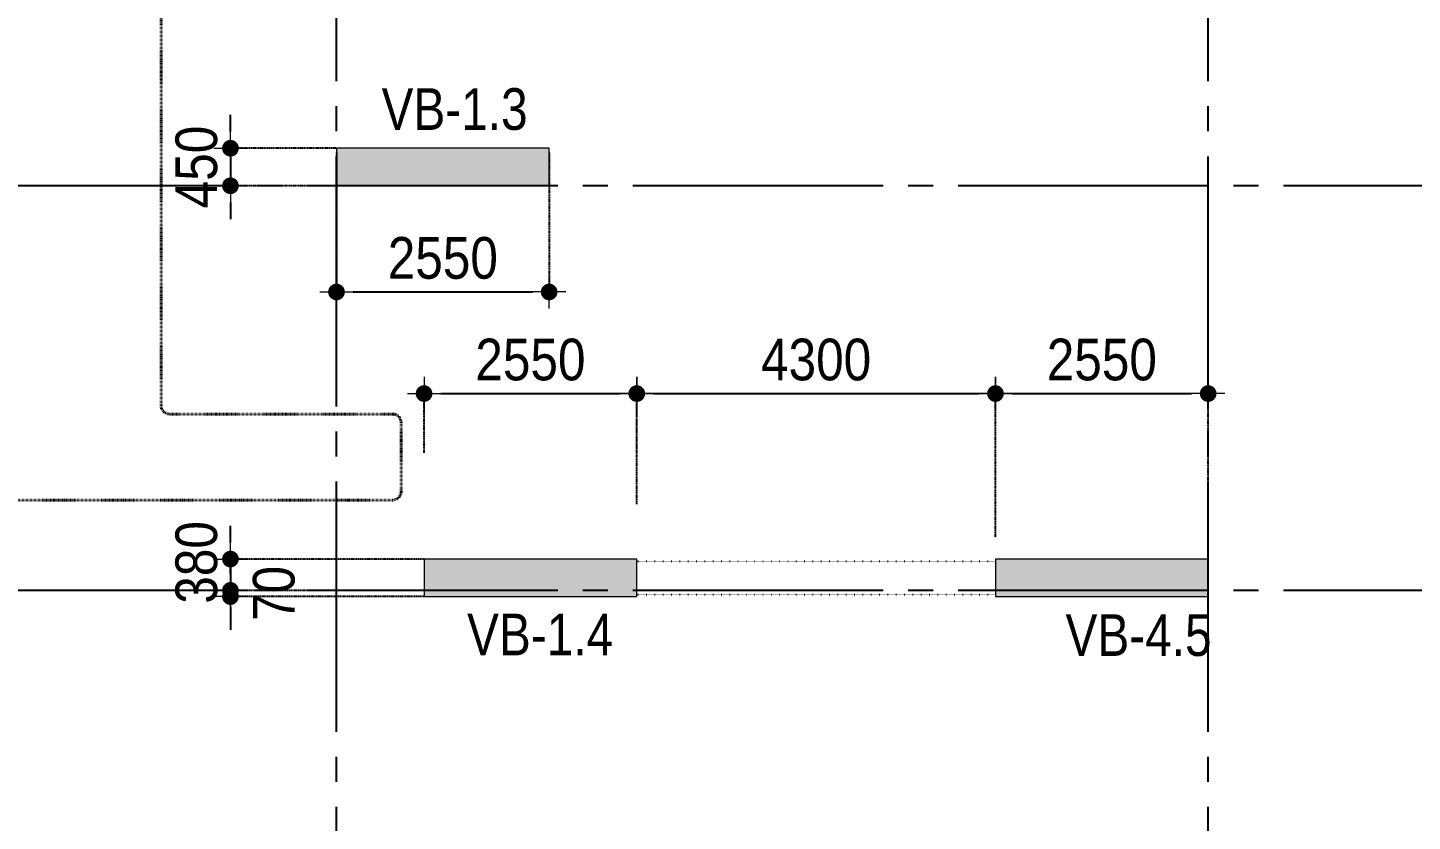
# Model space of a CAD drawing. Header units: millimetres. Extents: x -3973692 to -2843767, y 592734 to 838475.
# Drawn here: x -3875347 to -3858748, y 748262 to 757776 of the extents above; entities that cross this region are included whole.
import ezdxf
from ezdxf.enums import TextEntityAlignment as Align

# ---------------------------------------------------------------- set-up
doc = ezdxf.new("R2010")
doc.units = ezdxf.units.MM
doc.header["$MEASUREMENT"] = 0
doc.header["$PDMODE"] = 3
doc.header["$PDSIZE"] = -20
for name, pattern in [('CHG_XX_Luoi truc$0$MB_Luoi truc$0$Center101', [13, 10, -1, 1, -1]), ('DIVIDE2', [15.875, 6.35, -3.175, 0, -3.175, 0, -3.175]), ('DOT2', [0.125, 0, -0.125]), ('HIDDEN5', [2.8375, 1.25, -1.5875])]:
    doc.linetypes.add(name, pattern=pattern)
doc.layers.get('0').update_dxf_attribs({"lineweight": 9})
doc.layers.get('Defpoints').update_dxf_attribs({"color": 10, "lineweight": 0})
for name, color, linetype, lineweight in [("'S_General_Dim_1", 1, 'Continuous', 18), ("'S_General_Divide_3 Intermediate", 3, 'DIVIDE2', 40), ('CHG_XX_Cot_Ham 2$0$NS-Pier-H2', 150, 'Continuous', 13), ('CHG_XX_Cot_Ham 2$0$NS-Pier-H2 @ 1', 150, 'Continuous', 13), ('CHG_XX_Cot_Ham 2$0$NS-Pier-H2 @ 150 VP1', 150, 'Continuous', 13), ('CHG_XX_Cot_Ham 2$0$NS-Pier-H2 @ 150 VP2', 150, 'Continuous', 13), ('CHG_XX_Cot_Ham 2$0$NS-Pier-H2 @ 150 VP3', 150, 'Continuous', 13), ('CHG_XX_Cot_Ham 2$0$NS-Pier-H2 @ 150 VP4', 150, 'Continuous', 13), ('CHG_XX_Cot_Ham 2$0$NS-Pier-H2 @ 150 VP5', 150, 'Continuous', 13), ('CHG_XX_Cot_Ham 2$0$NS-Pier-H2 @ 150 VP6', 150, 'Continuous', 13), ('CHG_XX_Cot_Ham 2$0$NS-Pier-H2 @ 150 VP7', 150, 'Continuous', 13), ('CHG_XX_Cot_Ham 2$0$NS-Pier-H2 @ 150 VP8', 150, 'Continuous', 13), ('CHG_XX_Cot_Ham 2$0$NS-Pier-H2 @ 150 VP9', 150, 'Continuous', 13), ('CHG_XX_Cot_Ham 2$0$NS-Pier-H2 @ 150 VPModel', 150, 'Continuous', 13), ('TEXT', 7, 'Continuous', 15)]:
    doc.layers.add(name, color=color, linetype=linetype, lineweight=lineweight)
for name, color, linetype in [('CHG_XX_Luoi truc$0$Grid', 34, 'Continuous'), ('CHG_XX_Luoi truc$0$Grid Line', 251, 'CHG_XX_Luoi truc$0$MB_Luoi truc$0$Center101'), ('dim', 1, 'Continuous')]:
    doc.layers.add(name, color=color, linetype=linetype)
doc.styles.add('arial', font='arial.ttf', dxfattribs={"width": 0.85})
doc.styles.add('CHG_XX_Luoi truc$0$MB_Luoi truc$0$Grid A-F$0$VNI-HelveCB', font='')
doc.styles.add('TTP-HelCon', font='')
doc.styles.get('CHG_XX_Luoi truc$0$MB_Luoi truc$0$Grid A-F$0$VNI-HelveCB').set_extended_font_data('VNI-Helve-Condense', bold=True)
doc.styles.get('TTP-HelCon').set_extended_font_data('VNI-Helve-Condense')
doc.dimstyles.new('200', dxfattribs={"dimscale": 200, "dimtxt": 2.5, "dimasz": 1, "dimexe": 0, "dimexo": 0, "dimgap": 0.75, "dimtad": 1, "dimdec": 0, "dimrnd": 10, "dimzin": 9, "dimdsep": 46, "dimtxsty": 'arial', "dimblk1": 'DIMDOT', "dimblk2": 'DIMDOT', "dimsah": 1, "dimcen": 2, "dimdle": 3, "dimclre": 8, "dimclrt": 2, "dimadec": 0, "dimazin": 0, "dimtfac": 1, "dimtdec": 0, "dimtix": 1, "dimtmove": 2, "dimatfit": 3, "dimldrblk": 'DIMPIJL', "dimfxl": 1, "dimtvp": 1.8, "dimtolj": 1, "dimtzin": 0, "dimarcsym": 0})

# ---------------------------------------------------------------- blocks, each defined once
blk = doc.blocks.new('*U3253')
at = {"layer": 'CHG_XX_Cot_Ham 2$0$NS-Pier-H2 @ 1'}
h = blk.add_hatch(color=256, dxfattribs=at)
h.dxf.hatch_style = 1
h.paths.add_polyline_path([(450, 0), (0, 0), (0, -2550), (450, -2550)])
at = {"layer": 'CHG_XX_Cot_Ham 2$0$NS-Pier-H2 @ 150 VP1'}
h = blk.add_hatch(color=256, dxfattribs=at)
h.dxf.hatch_style = 1
h.paths.add_polyline_path([(450, 0), (0, 0), (0, -2550), (450, -2550)])
at = {"layer": 'CHG_XX_Cot_Ham 2$0$NS-Pier-H2 @ 150 VP2'}
h = blk.add_hatch(color=256, dxfattribs=at)
h.dxf.hatch_style = 1
h.paths.add_polyline_path([(450, 0), (0, 0), (0, -2550), (450, -2550)])
at = {"layer": 'CHG_XX_Cot_Ham 2$0$NS-Pier-H2 @ 150 VP3'}
h = blk.add_hatch(color=256, dxfattribs=at)
h.dxf.hatch_style = 1
h.paths.add_polyline_path([(450, 0), (0, 0), (0, -2550), (450, -2550)])
at = {"layer": 'CHG_XX_Cot_Ham 2$0$NS-Pier-H2 @ 150 VP4'}
h = blk.add_hatch(color=256, dxfattribs=at)
h.dxf.hatch_style = 1
h.paths.add_polyline_path([(450, 0), (0, 0), (0, -2550), (450, -2550)])
at = {"layer": 'CHG_XX_Cot_Ham 2$0$NS-Pier-H2 @ 150 VP5'}
h = blk.add_hatch(color=256, dxfattribs=at)
h.dxf.hatch_style = 1
h.paths.add_polyline_path([(450, 0), (0, 0), (0, -2550), (450, -2550)])
at = {"layer": 'CHG_XX_Cot_Ham 2$0$NS-Pier-H2 @ 150 VP6'}
h = blk.add_hatch(color=256, dxfattribs=at)
h.dxf.hatch_style = 1
h.paths.add_polyline_path([(450, 0), (0, 0), (0, -2550), (450, -2550)])
at = {"layer": 'CHG_XX_Cot_Ham 2$0$NS-Pier-H2 @ 150 VP7'}
h = blk.add_hatch(color=256, dxfattribs=at)
h.dxf.hatch_style = 1
h.paths.add_polyline_path([(450, 0), (0, 0), (0, -2550), (450, -2550)])
at = {"layer": 'CHG_XX_Cot_Ham 2$0$NS-Pier-H2 @ 150 VP8'}
h = blk.add_hatch(color=256, dxfattribs=at)
h.dxf.hatch_style = 1
h.paths.add_polyline_path([(450, 0), (0, 0), (0, -2550), (450, -2550)])
at = {"layer": 'CHG_XX_Cot_Ham 2$0$NS-Pier-H2 @ 150 VP9'}
h = blk.add_hatch(color=256, dxfattribs=at)
h.dxf.hatch_style = 1
h.paths.add_polyline_path([(450, 0), (0, 0), (0, -2550), (450, -2550)])
at = {"layer": 'CHG_XX_Cot_Ham 2$0$NS-Pier-H2 @ 150 VPModel'}
h = blk.add_hatch(color=256, dxfattribs=at)
h.dxf.hatch_style = 1
h.paths.add_polyline_path([(450, 0), (0, 0), (0, -2550), (450, -2550)])
blk = doc.blocks.new('CHG_XX_Cot_Ham 2$0$Block A_C450x2250')
at = {"layer": 'CHG_XX_Cot_Ham 2$0$NS-Pier-H2'}
blk.add_lwpolyline([(450, -2550), (0, -2550), (0, 0), (450, 0)], close=True, dxfattribs=at)
blk.add_blockref('*U3253', (0, 0), dxfattribs=at)
blk = doc.blocks.new('*U2841')
at = {"layer": 'CHG_XX_Luoi truc$0$Grid Line'}
blk.add_line((0, 0), (0, 608), dxfattribs=at)
at = {"layer": 'CHG_XX_Luoi truc$0$Grid', "lineweight": -2, "style": 'CHG_XX_Luoi truc$0$MB_Luoi truc$0$Grid A-F$0$VNI-HelveCB'}
for tag, p in [('GRIDSUB', (0, 617)), ('GRID', (0, -9))]:
    blk.add_attdef(tag, text='', height=5, dxfattribs=at).set_placement(p, align=Align.MIDDLE)
blk = doc.blocks.new('*U2843')
at = {"layer": 'CHG_XX_Luoi truc$0$Grid Line'}
blk.add_line((0, 0), (0, 438), dxfattribs=at)
at = {"layer": 'CHG_XX_Luoi truc$0$Grid', "lineweight": -2, "style": 'CHG_XX_Luoi truc$0$MB_Luoi truc$0$Grid A-F$0$VNI-HelveCB'}
for tag, p in [('GRIDSUB', (0, 447)), ('GRID', (0, -9))]:
    blk.add_attdef(tag, text='', height=5, dxfattribs=at).set_placement(p, align=Align.MIDDLE)
blk = doc.blocks.new('CHG_XX_Luoi truc')
at = {"layer": 'CHG_XX_Luoi truc$0$Grid', "xscale": 300, "yscale": 300, "zscale": 300}
for p in [(76850, -12747), (87300, -12747)]:
    blk.add_blockref('*U2841', p, dxfattribs=at)
at = {"layer": 'CHG_XX_Luoi truc$0$Grid', "xscale": 300.0000000000013, "yscale": 300.0000000000013, "zscale": 300.0000000000013, "rotation": 90}
for p in [(110703, 145900), (110703, 141050)]:
    blk.add_blockref('*U2843', p, dxfattribs=at)
blk = doc.blocks.new('CHG_XX_Cot_Ham 2')
at = {"layer": 'CHG_XX_Cot_Ham 2$0$NS-Pier-H2'}
h = blk.add_hatch(color=256, dxfattribs=at)
h.dxf.hatch_style = 1
h.paths.add_polyline_path([(99639.2, 163400), (-10900, 163400), (-10900, 85450), (-300, 85450), (-300, 84050), (32350, 84050), (32350, -9000), (103575.5, -9000), (106050, -6022), (106050, 158254.3)])
h.paths.add_polyline_path([(99533.7, 163100), (105750, 158110.4), (105750, 90450), (105650, 90450), (105750, 90450), (105750, 13850), (105750, 13722.3), (105750, -5913.6), (103434.7, -8700), (93599.8, -8700), (93299.8, -8700), (32650, -8700), (32650, 84350), (0, 84350), (0, 85750), (-10600, 85750), (-10600, 163100), (93600, 163100)], flags=16)
blk.add_blockref('CHG_XX_Luoi truc', (0, 0), dxfattribs=at)
at = {"layer": 'CHG_XX_Cot_Ham 2$0$NS-Pier-H2', "xscale": -1, "rotation": 90}
for p in [(76850, 146350), (77900, 141425), (84750, 141425)]:
    blk.add_blockref('CHG_XX_Cot_Ham 2$0$Block A_C450x2250', p, dxfattribs=at)
blk = doc.blocks.new('b')
at = {"layer": 'TEXT', "color": 3, "style": 'TTP-HelCon'}
for s, p in [('VB-1.3', (-22159, -5680)), ('VB-1.4', (-21134, -11979)), ('VB-4.5', (-13960, -11986))]:
    blk.add_text(s, height=500, dxfattribs=at).set_placement(p)
blk = doc.blocks.new('DIMDOT')
for p, q in [((0, -1), (0, 1)), ((1, 0), (-1, 0))]:
    blk.add_line(p, q)
at = {"const_width": 0.5}
blk.add_lwpolyline([(-0.25, 0, 1), (0.25, 0, 1)], format="xyb", close=True, dxfattribs=at)
blk = doc.blocks.new('*D1454')
at = {"layer": "'S_General_Dim_1", "color": 0, "lineweight": -2, "transparency": 16777216}
for p, q in [((-3872916, 756531), (-3872916, 756731)), ((-3872916, 756331), (-3872916, 755881)), ((-3872916, 755681), (-3872916, 755481))]:
    blk.add_line(p, q, dxfattribs=at)
at = {"layer": "'S_General_Dim_1", "color": 8, "linetype": 'HIDDEN5', "lineweight": -2, "transparency": 16777216}
for p, q in [((-3871645, 756331), (-3872916, 756331)), ((-3871645, 755881), (-3872916, 755881))]:
    blk.add_line(p, q, dxfattribs=at)
at = {"layer": 'Defpoints', "color": 0, "transparency": 16777216}
for p in [(-3871645, 756331), (-3872916, 755881), (-3871645, 755881)]:
    blk.add_point(p, dxfattribs=at)
at = {"layer": "'S_General_Dim_1", "color": 0, "lineweight": -2, "transparency": 16777216, "xscale": 200, "yscale": 200, "zscale": 200}
for p, rotation in [((-3872916, 756331), 270), ((-3872916, 755881), 90)]:
    blk.add_blockref('DIMDOT', p, dxfattribs=dict(at, rotation=rotation))
at = {"layer": "'S_General_Dim_1", "color": 2, "transparency": 16777216, "insert": (-3873322, 756106), "char_height": 500, "attachment_point": 5, "rotation": 90, "style": 'arial'}
blk.add_mtext('\\A1;450', dxfattribs=at)
blk = doc.blocks.new('DIMPIJL')
at = {"linetype": 'ByBlock'}
blk.add_solid([(-2.5, 0.417), (-2.5, -0.417), (0, 0)], dxfattribs=at)
blk = doc.blocks.new('*D1455')
at = {"layer": "'S_General_Dim_1", "color": 0, "lineweight": -2, "transparency": 16777216}
for p, q in [((-3872916, 751606), (-3872916, 751806)), ((-3872916, 751406), (-3872916, 751031)), ((-3872916, 750831), (-3872916, 750631))]:
    blk.add_line(p, q, dxfattribs=at)
at = {"layer": "'S_General_Dim_1", "color": 8, "linetype": 'HIDDEN5', "lineweight": -2, "transparency": 16777216}
for p, q in [((-3870595, 751406), (-3872916, 751406)), ((-3870595, 751031), (-3872916, 751031))]:
    blk.add_line(p, q, dxfattribs=at)
at = {"layer": 'Defpoints', "color": 0, "transparency": 16777216}
for p in [(-3870595, 751406), (-3872916, 751031), (-3870595, 751031)]:
    blk.add_point(p, dxfattribs=at)
at = {"layer": "'S_General_Dim_1", "color": 0, "lineweight": -2, "transparency": 16777216, "xscale": 200, "yscale": 200, "zscale": 200}
for p, rotation in [((-3872916, 751406), 270), ((-3872916, 751031), 90)]:
    blk.add_blockref('DIMDOT', p, dxfattribs=dict(at, rotation=rotation))
at = {"layer": "'S_General_Dim_1", "color": 2, "transparency": 16777216, "insert": (-3873322, 751366), "char_height": 500, "attachment_point": 5, "rotation": 90, "style": 'arial'}
blk.add_mtext('\\A1;380', dxfattribs=at)
blk = doc.blocks.new('*D1456')
at = {"layer": "'S_General_Dim_1", "color": 0, "lineweight": -2, "transparency": 16777216}
for p, q in [((-3872916, 751231), (-3872916, 751431)), ((-3872916, 751031), (-3872916, 750956)), ((-3872916, 750756), (-3872916, 750556))]:
    blk.add_line(p, q, dxfattribs=at)
at = {"layer": "'S_General_Dim_1", "color": 8, "linetype": 'HIDDEN5', "lineweight": -2, "transparency": 16777216}
for p, q in [((-3870595, 751031), (-3872916, 751031)), ((-3870595, 750956), (-3872916, 750956))]:
    blk.add_line(p, q, dxfattribs=at)
at = {"layer": 'Defpoints', "color": 0, "transparency": 16777216}
for p in [(-3872916, 750956), (-3870595, 751031), (-3870595, 750956)]:
    blk.add_point(p, dxfattribs=at)
at = {"layer": "'S_General_Dim_1", "color": 0, "lineweight": -2, "transparency": 16777216, "xscale": 200, "yscale": 200, "zscale": 200}
for p, rotation in [((-3872916, 751031), 270), ((-3872916, 750956), 90)]:
    blk.add_blockref('DIMDOT', p, dxfattribs=dict(at, rotation=rotation))
at = {"layer": "'S_General_Dim_1", "color": 2, "transparency": 16777216, "insert": (-3872394, 750994), "char_height": 500, "attachment_point": 5, "rotation": 90, "style": 'arial'}
blk.add_mtext('\\A1;70', dxfattribs=at)
blk = doc.blocks.new('*D1443')
at = {"layer": "'S_General_Dim_1", "color": 8, "linetype": 'HIDDEN5', "lineweight": -2, "transparency": 16777216}
for p, q in [((-3871645, 756281), (-3871645, 754608)), ((-3869095, 756281), (-3869095, 754608))]:
    blk.add_line(p, q, dxfattribs=at)
at = {"layer": "'S_General_Dim_1", "color": 0, "lineweight": -2, "transparency": 16777216}
blk.add_line((-3871445, 754608), (-3869295, 754608), dxfattribs=at)
at = {"layer": 'Defpoints', "color": 0, "transparency": 16777216}
for p in [(-3871645, 756281), (-3869095, 756281), (-3869095, 754608)]:
    blk.add_point(p, dxfattribs=at)
at = {"layer": "'S_General_Dim_1", "color": 0, "lineweight": -2, "transparency": 16777216, "xscale": 200, "yscale": 200, "zscale": 200, "rotation": 180}
blk.add_blockref('DIMDOT', (-3871645, 754608), dxfattribs=at)
at = {"layer": "'S_General_Dim_1", "color": 0, "lineweight": -2, "transparency": 16777216, "xscale": 200, "yscale": 200, "zscale": 200}
blk.add_blockref('DIMDOT', (-3869095, 754608), dxfattribs=at)
at = {"layer": "'S_General_Dim_1", "color": 2, "transparency": 16777216, "insert": (-3870370, 755013), "char_height": 500, "attachment_point": 5, "style": 'arial'}
blk.add_mtext('\\A1;2550', dxfattribs=at)
blk = doc.blocks.new('*D1392')
at = {"layer": "'S_General_Dim_1", "color": 8, "linetype": 'HIDDEN5', "lineweight": -2, "transparency": 16777216}
for p, q in [((-3870595, 752681), (-3870595, 753390)), ((-3868045, 752681), (-3868045, 753390))]:
    blk.add_line(p, q, dxfattribs=at)
at = {"layer": "'S_General_Dim_1", "color": 0, "lineweight": -2, "transparency": 16777216}
blk.add_line((-3870395, 753390), (-3868245, 753390), dxfattribs=at)
at = {"layer": 'Defpoints', "color": 0, "transparency": 16777216}
for p in [(-3868045, 753390), (-3870595, 752681), (-3868045, 752681)]:
    blk.add_point(p, dxfattribs=at)
at = {"layer": "'S_General_Dim_1", "color": 0, "lineweight": -2, "transparency": 16777216, "xscale": 200, "yscale": 200, "zscale": 200, "rotation": 180}
blk.add_blockref('DIMDOT', (-3870595, 753390), dxfattribs=at)
at = {"layer": "'S_General_Dim_1", "color": 0, "lineweight": -2, "transparency": 16777216, "xscale": 200, "yscale": 200, "zscale": 200}
blk.add_blockref('DIMDOT', (-3868045, 753390), dxfattribs=at)
at = {"layer": "'S_General_Dim_1", "color": 2, "transparency": 16777216, "insert": (-3869320, 753795), "char_height": 500, "attachment_point": 5, "style": 'arial'}
blk.add_mtext('\\A1;2550', dxfattribs=at)
blk = doc.blocks.new('*D1393')
at = {"layer": "'S_General_Dim_1", "color": 8, "linetype": 'HIDDEN5', "lineweight": -2, "transparency": 16777216}
for p, q in [((-3868045, 752065), (-3868045, 753390)), ((-3863745, 751665), (-3863745, 753390))]:
    blk.add_line(p, q, dxfattribs=at)
at = {"layer": "'S_General_Dim_1", "color": 0, "lineweight": -2, "transparency": 16777216}
blk.add_line((-3867845, 753390), (-3863945, 753390), dxfattribs=at)
at = {"layer": 'Defpoints', "color": 0, "transparency": 16777216}
for p in [(-3863745, 753390), (-3868045, 752065), (-3863745, 751665)]:
    blk.add_point(p, dxfattribs=at)
at = {"layer": "'S_General_Dim_1", "color": 0, "lineweight": -2, "transparency": 16777216, "xscale": 200, "yscale": 200, "zscale": 200, "rotation": 180}
blk.add_blockref('DIMDOT', (-3868045, 753390), dxfattribs=at)
at = {"layer": "'S_General_Dim_1", "color": 0, "lineweight": -2, "transparency": 16777216, "xscale": 200, "yscale": 200, "zscale": 200}
blk.add_blockref('DIMDOT', (-3863745, 753390), dxfattribs=at)
at = {"layer": "'S_General_Dim_1", "color": 2, "transparency": 16777216, "insert": (-3865895, 753795), "char_height": 500, "attachment_point": 5, "style": 'arial'}
blk.add_mtext('\\A1;4300', dxfattribs=at)
blk = doc.blocks.new('*D1394')
at = {"layer": "'S_General_Dim_1", "color": 8, "linetype": 'HIDDEN5', "lineweight": -2, "transparency": 16777216}
for p, q in [((-3863745, 751665), (-3863745, 753390)), ((-3861195, 751665), (-3861195, 753390))]:
    blk.add_line(p, q, dxfattribs=at)
at = {"layer": "'S_General_Dim_1", "color": 0, "lineweight": -2, "transparency": 16777216}
blk.add_line((-3863545, 753390), (-3861395, 753390), dxfattribs=at)
at = {"layer": 'Defpoints', "color": 0, "transparency": 16777216}
for p in [(-3861195, 753390), (-3863745, 751665), (-3861195, 751665)]:
    blk.add_point(p, dxfattribs=at)
at = {"layer": "'S_General_Dim_1", "color": 0, "lineweight": -2, "transparency": 16777216, "xscale": 200, "yscale": 200, "zscale": 200, "rotation": 180}
blk.add_blockref('DIMDOT', (-3863745, 753390), dxfattribs=at)
at = {"layer": "'S_General_Dim_1", "color": 0, "lineweight": -2, "transparency": 16777216, "xscale": 200, "yscale": 200, "zscale": 200}
blk.add_blockref('DIMDOT', (-3861195, 753390), dxfattribs=at)
at = {"layer": "'S_General_Dim_1", "color": 2, "transparency": 16777216, "insert": (-3862470, 753795), "char_height": 500, "attachment_point": 5, "style": 'arial'}
blk.add_mtext('\\A1;2550', dxfattribs=at)

msp = doc.modelspace()

# ---------------------------------------------------------------- linework, layer by layer
at = {"layer": "'S_General_Divide_3 Intermediate"}
msp.add_lwpolyline([(-3870784.1, 764520.5), (-3878131.2, 764520.5, 0.4142136), (-3878231.2, 764420.5), (-3878231.2, 752213.8, 0.4142136), (-3878131.2, 752113.8), (-3870970.5, 752113.8, 0.4142136), (-3870870.5, 752213.8), (-3870870.5, 753044.9, 0.4142136), (-3870970.5, 753144.9), (-3873647.3, 753144.9, -0.4142136), (-3873747.3, 753244.9), (-3873747.3, 763538.8, -0.4142136), (-3873647.3, 763638.8), (-3870784.1, 763638.8, 0.4142136), (-3870684.1, 763738.8), (-3870684.1, 764420.5, 0.4142136)], format="xyb", close=True, dxfattribs=at)
at = {"layer": 'dim', "linetype": 'DOT2', "ltscale": 10}
for p, q in [((-3868045.2, 751381), (-3863745.2, 751381)), ((-3868045.2, 750981), (-3863745.2, 750981))]:
    msp.add_line(p, q, dxfattribs=at)

# ---------------------------------------------------------------- block references
at = {"layer": "'S_General_Divide_3 Intermediate"}
msp.add_blockref('CHG_XX_Cot_Ham 2', (-3948495.2, 609981), dxfattribs=at)
at = {"layer": 'dim'}
msp.add_blockref('b', (-3848945.2, 762231), dxfattribs=at)

# ---------------------------------------------------------------- dimensions: what is measured, and where the dimension line sits
at = {"layer": "'S_General_Dim_1"}
dim = msp.add_linear_dim(base=(-3872916.4, 755881), p1=(-3871645.2, 756331), p2=(-3871645.2, 755881), angle=90, dimstyle='200', dxfattribs=at)
dim.commit()
dim.dimension.update_dxf_attribs({"geometry": '*D1454', "text_midpoint": (-3873321.6, 756106)})
for base, p1, p2, picture, middle in [((-3869095.2, 754608.1), (-3871645.2, 756281), (-3869095.2, 756281), '*D1443', (-3870370.2, 755013.4)), ((-3868045.2, 753390), (-3870595.2, 752680.6), (-3868045.2, 752680.6), '*D1392', (-3869320.2, 753795.3)), ((-3863745.2, 753390), (-3868045.2, 752065.2), (-3863745.2, 751665.2), '*D1393', (-3865895.2, 753795.4)), ((-3861195.2, 753390), (-3863745.2, 751665.2), (-3861195.2, 751665.2), '*D1394', (-3862470.2, 753795.3))]:
    dim = msp.add_linear_dim(base=base, p1=p1, p2=p2, dimstyle='200', dxfattribs=at)
    dim.commit()
    dim.dimension.update_dxf_attribs({"geometry": picture, "text_midpoint": middle})
for base, p1, p2, picture, middle in [((-3872916.4, 751031), (-3870595.2, 751406), (-3870595.2, 751031), '*D1455', (-3873321.8, 751365.8)), ((-3872916.4, 750956), (-3870595.2, 751031), (-3870595.2, 750956), '*D1456', (-3872394.5, 750993.5))]:
    dim = msp.add_linear_dim(base=base, p1=p1, p2=p2, angle=90, dimstyle='200', dxfattribs=at)
    dim.commit()
    dim.dimension.update_dxf_attribs({"geometry": picture, "text_midpoint": middle, "dimtype": 160})

doc.saveas('drawing.dxf')
